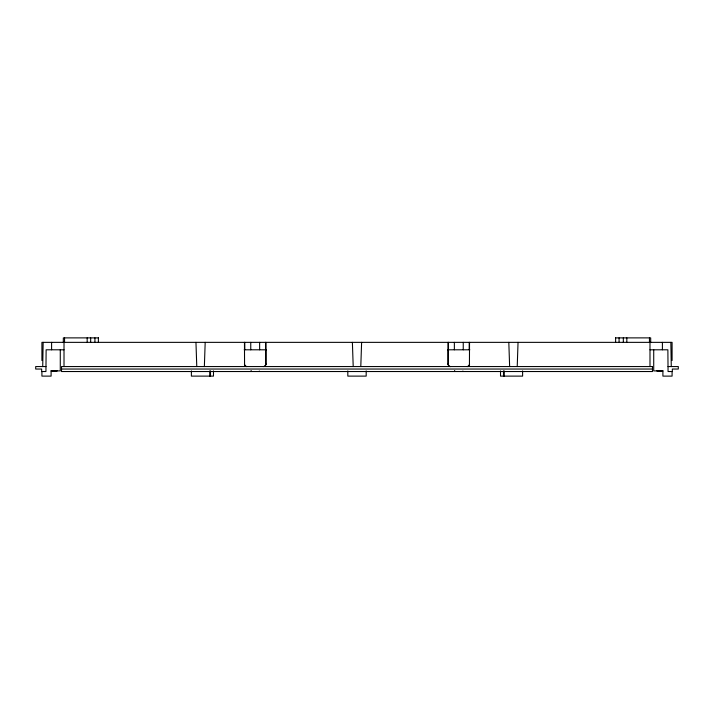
<?xml version="1.0" encoding="UTF-8"?>
<svg xmlns="http://www.w3.org/2000/svg" width="714" height="714" viewBox="0 0 714 714"><rect width="100%" height="100%" fill="white"/><g stroke="black" fill="none" stroke-linecap="round" stroke-linejoin="round"><path stroke-width="1.07" d="M246.482 366.496A2.49 2.49 0 0 1 244.563 364.078L244.465 342.354M448.071 342.354L448.062 364.229M450.088 366.496A2.49 2.49 0 0 1 448.169 364.078L448.178 349.798M650.686 342.354L650.686 337.883L615.495 337.883M42.724 366.559L43.152 342.354M265.938 364.229L265.929 342.354M205.186 342.354L204.365 366.559M361.614 342.354L360.793 366.559M518.043 342.354L517.222 366.559M41.912 371.53L41.912 376.117L51.096 376.117L51.096 370.896L56.433 370.905M657.567 370.905L662.904 370.914L662.904 376.117L672.088 376.117L672.088 371.53M98.505 337.883L63.341 337.883L63.314 342.354M64.01 349.798L46.124 349.798L45.937 371.53L41.662 371.53L41.662 369.04L35.7 369.04L35.7 366.559L45.982 366.559M244.188 349.798L266.5 349.798M447.499 349.798L469.812 349.798M649.99 349.798L667.876 349.798L668.063 371.53L672.338 371.53L672.338 369.04L678.3 369.04L678.3 366.559L668.018 366.559M244.563 364.078L244.456 364.229A2.499 2.499 0 0 0 246.937 366.568L246.785 366.559M263.912 366.496A2.49 2.49 0 0 0 265.831 364.078L265.938 364.078A2.499 2.499 0 0 1 263.439 366.577M448.169 364.078L448.062 364.078A2.499 2.499 0 0 0 450.543 366.568L450.391 366.559M469.535 342.354L469.437 364.078A2.49 2.49 0 0 1 467.518 366.496M61.52 369.04L652.48 369.04M56.629 370.905L57.245 370.905M656.755 370.905L657.38 370.905M51.096 370.905L60.279 370.905L60.279 349.798M662.904 370.905L653.721 370.905L653.721 349.798M53.612 370.905L51.221 370.896M53.898 370.905L54.924 370.905M659.076 370.905L660.102 370.905M662.779 370.914L660.548 370.905M509.635 366.559L508.814 342.354M353.207 366.559L352.386 342.354M196.778 366.559L195.957 342.354M670.848 342.354L671.276 366.559M265.822 349.798L265.831 364.078M672.088 360.508L672.088 342.354L41.912 342.354L41.912 360.508M662.405 342.354L662.405 349.798M649.99 342.354L649.99 366.559M649.454 337.883L649.454 342.354M626.83 337.883L626.83 342.354M623.331 337.883L623.331 342.354M619.074 337.883L619.074 342.354M615.62 337.883L615.62 342.354M522.612 370.905L522.612 376.117L500.514 376.117L500.514 370.905M504.245 370.905L504.245 376.117M503.495 370.905L503.495 376.117M469.223 342.354L469.223 349.798M463.243 342.354L463.243 349.798M454.363 342.354L454.363 349.798M448.383 342.354L448.383 349.798M366.184 370.905L366.184 376.117L347.816 376.117L347.816 370.905M265.617 342.354L265.617 349.798M259.637 342.354L259.637 349.798M250.757 342.354L250.757 349.798M244.777 342.354L244.777 349.798M213.486 370.905L213.486 376.117L191.388 376.117L191.388 370.905M210.505 370.905L210.505 376.117M209.755 370.905L209.755 376.117M98.38 337.883L98.38 342.354M94.926 337.883L94.926 342.354M90.669 337.883L90.669 342.354M87.17 337.883L87.17 342.354M64.546 337.883L64.546 342.354M64.01 342.354L64.01 366.559M51.595 342.354L51.595 349.798M469.553 364.078A2.499 2.499 0 0 1 467.045 366.577M251.105 370.905L251.087 371.53L251.105 370.905M454.711 370.905L454.693 371.53L454.711 370.905M652.48 366.559L61.52 366.559L61.52 371.53L652.48 371.53L652.48 366.559M462.895 371.003L462.904 371.11M259.289 371.003L259.298 371.11"/></g></svg>
